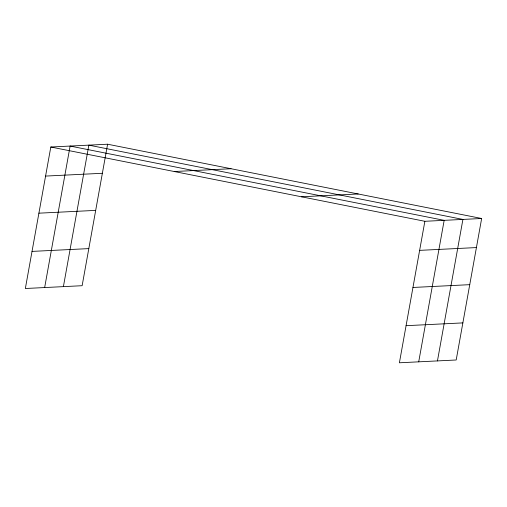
<?xml version="1.0" encoding="UTF-8"?>
<svg xmlns="http://www.w3.org/2000/svg" width="507" height="507" viewBox="0 0 507 507"><rect width="100%" height="100%" fill="white"/><g stroke="black" fill="none" stroke-linecap="round" stroke-linejoin="round"><path stroke-width="0.76" d="M107.598 144.216L50.808 147.011L25.35 288.502L82.134 285.707L107.598 144.216L481.65 218.498L456.192 359.989L399.402 362.784L424.866 221.293L481.65 218.498M44.66 287.551L70.118 146.06L444.17 220.342L418.712 361.833M63.4 286.626L88.858 145.141L462.91 219.423L437.452 360.914M45.579 176.081L102.363 173.286M174.243 171.524L231.034 168.73M301.424 196.779L358.215 193.985M38.9 213.181L95.69 210.386M32.023 251.402L88.814 248.607M419.631 250.363L476.422 247.574M412.958 287.463L469.742 284.668M406.082 325.684L462.866 322.896M50.808 147.011L424.866 221.293"/></g></svg>
